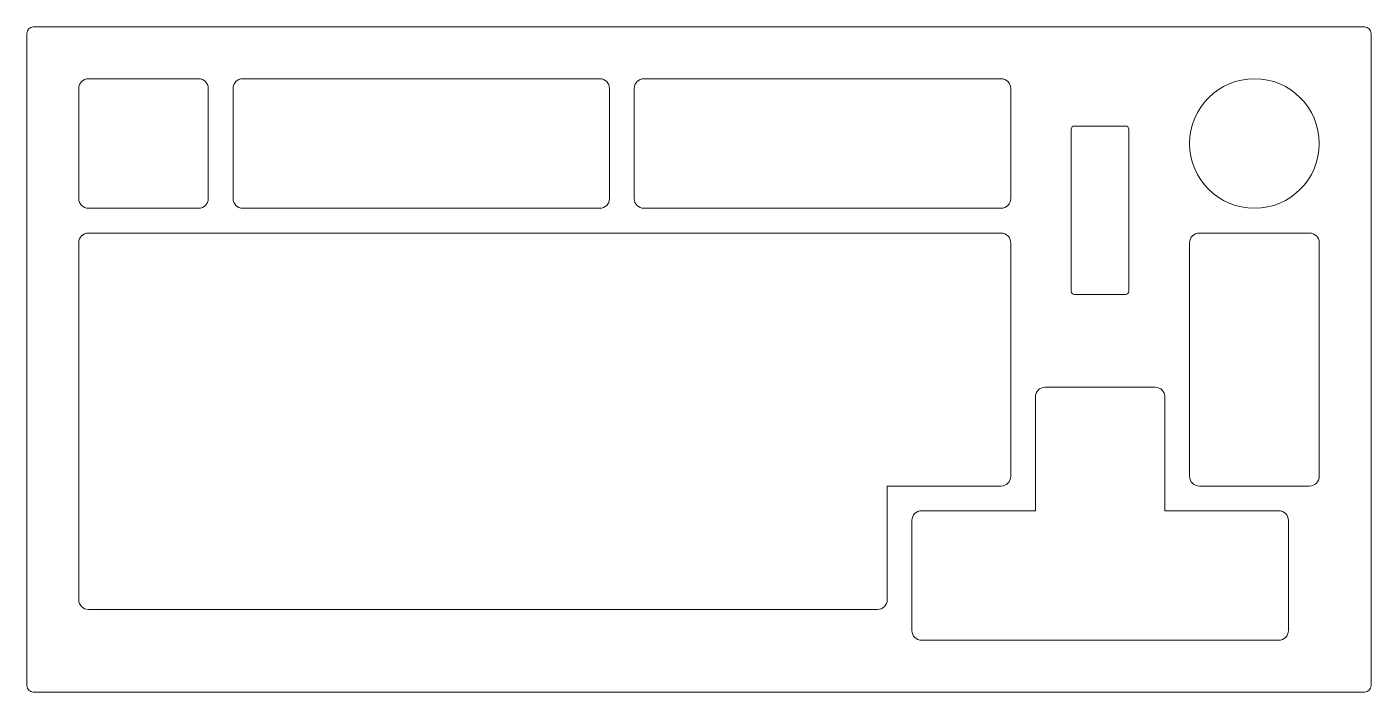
# Model space of a CAD drawing. Header units: millimetres. Extents: x -8 to 199, y -8 to 94.
import ezdxf

# ---------------------------------------------------------------- set-up
doc = ezdxf.new("R2010")
doc.units = ezdxf.units.MM
doc.header["$MEASUREMENT"] = 0
doc.layers.add('#1 Top', color=7, linetype='Continuous', lineweight=0)

msp = doc.modelspace()

# ---------------------------------------------------------------- linework, layer by layer
at = {"layer": '#1 Top', "color": 250, "lineweight": 18, "true_color": 0x231f20}
msp.add_circle((181.07, 76.3), 10, dxfattribs=at)
for points, knots in [([(-8.38, -7.38), (-8.38, -7.38), (-8.38, 93.3), (-8.38, 93.3), (-8.38, 93.85), (-7.93, 94.3), (-7.38, 94.3), (-7.38, 94.3), (198.07, 94.3), (198.07, 94.3), (198.63, 94.3), (199.07, 93.85), (199.07, 93.3), (199.07, 93.3), (199.07, -7.38), (199.07, -7.38), (199.07, -7.93), (198.63, -8.38), (198.07, -8.38), (198.07, -8.38), (-7.38, -8.38), (-7.38, -8.38), (-7.93, -8.38), (-8.38, -7.93), (-8.38, -7.38)], [0, 0, 0, 0, 1, 1, 1, 2, 2, 2, 3, 3, 3, 4, 4, 4, 5, 5, 5, 6, 6, 6, 7, 7, 7, 8, 8, 8, 8]), ([(-0.38, 67.8), (-0.38, 67.8), (-0.38, 84.8), (-0.38, 84.8), (-0.38, 85.62), (0.3, 86.3), (1.12, 86.3), (1.12, 86.3), (18.12, 86.3), (18.12, 86.3), (18.95, 86.3), (19.62, 85.62), (19.62, 84.8), (19.62, 84.8), (19.62, 67.8), (19.62, 67.8), (19.62, 66.97), (18.95, 66.3), (18.12, 66.3), (18.12, 66.3), (1.12, 66.3), (1.12, 66.3), (0.3, 66.3), (-0.38, 66.97), (-0.38, 67.8)], [0, 0, 0, 0, 1, 1, 1, 2, 2, 2, 3, 3, 3, 4, 4, 4, 5, 5, 5, 6, 6, 6, 7, 7, 7, 8, 8, 8, 8]), ([(23.44, 67.8), (23.44, 67.8), (23.44, 84.8), (23.44, 84.8), (23.44, 85.62), (24.11, 86.3), (24.94, 86.3), (24.94, 86.3), (80.04, 86.3), (80.04, 86.3), (80.87, 86.3), (81.54, 85.62), (81.54, 84.8), (81.54, 84.8), (81.54, 67.8), (81.54, 67.8), (81.54, 66.97), (80.87, 66.3), (80.04, 66.3), (80.04, 66.3), (24.94, 66.3), (24.94, 66.3), (24.11, 66.3), (23.44, 66.97), (23.44, 67.8)], [0, 0, 0, 0, 1, 1, 1, 2, 2, 2, 3, 3, 3, 4, 4, 4, 5, 5, 5, 6, 6, 6, 7, 7, 7, 8, 8, 8, 8]), ([(85.35, 67.8), (85.35, 67.8), (85.35, 84.8), (85.35, 84.8), (85.35, 85.62), (86.02, 86.3), (86.85, 86.3), (86.85, 86.3), (141.95, 86.3), (141.95, 86.3), (142.78, 86.3), (143.45, 85.62), (143.45, 84.8), (143.45, 84.8), (143.45, 67.8), (143.45, 67.8), (143.45, 66.97), (142.78, 66.3), (141.95, 66.3), (141.95, 66.3), (86.85, 66.3), (86.85, 66.3), (86.02, 66.3), (85.35, 66.97), (85.35, 67.8)], [0, 0, 0, 0, 1, 1, 1, 2, 2, 2, 3, 3, 3, 4, 4, 4, 5, 5, 5, 6, 6, 6, 7, 7, 7, 8, 8, 8, 8]), ([(161.19, 52.99), (161.19, 52.99), (153.31, 52.99), (153.31, 52.99), (153.04, 52.99), (152.81, 53.21), (152.81, 53.49), (152.81, 53.49), (152.81, 78.49), (152.81, 78.49), (152.81, 78.77), (153.04, 78.99), (153.31, 78.99), (153.31, 78.99), (161.19, 78.99), (161.19, 78.99), (161.47, 78.99), (161.69, 78.77), (161.69, 78.49), (161.69, 78.49), (161.69, 53.49), (161.69, 53.49), (161.69, 53.21), (161.47, 52.99), (161.19, 52.99)], [0, 0, 0, 0, 1, 1, 1, 2, 2, 2, 3, 3, 3, 4, 4, 4, 5, 5, 5, 6, 6, 6, 7, 7, 7, 8, 8, 8, 8]), ([(-0.38, 5.88), (-0.38, 5.88), (-0.38, 60.98), (-0.38, 60.98), (-0.38, 61.81), (0.3, 62.48), (1.12, 62.48), (1.12, 62.48), (141.95, 62.48), (141.95, 62.48), (142.78, 62.48), (143.45, 61.81), (143.45, 60.98), (143.45, 60.98), (143.45, 24.93), (143.45, 24.93), (143.45, 24.11), (142.78, 23.43), (141.95, 23.43), (141.95, 23.43), (124.4, 23.43), (124.4, 23.43), (124.4, 23.43), (124.4, 5.88), (124.4, 5.88), (124.4, 5.06), (123.73, 4.38), (122.9, 4.38), (122.9, 4.38), (1.12, 4.38), (1.12, 4.38), (0.3, 4.38), (-0.38, 5.06), (-0.38, 5.88)], [0, 0, 0, 0, 1, 1, 1, 2, 2, 2, 3, 3, 3, 4, 4, 4, 5, 5, 5, 6, 6, 6, 7, 7, 7, 8, 8, 8, 9, 9, 9, 10, 10, 10, 11, 11, 11, 11]), ([(171.07, 24.93), (171.07, 24.93), (171.07, 60.98), (171.07, 60.98), (171.07, 61.81), (171.75, 62.48), (172.57, 62.48), (172.57, 62.48), (189.57, 62.48), (189.57, 62.48), (190.4, 62.48), (191.07, 61.81), (191.07, 60.98), (191.07, 60.98), (191.07, 24.93), (191.07, 24.93), (191.07, 24.11), (190.4, 23.43), (189.57, 23.43), (189.57, 23.43), (172.57, 23.43), (172.57, 23.43), (171.75, 23.43), (171.07, 24.11), (171.07, 24.93)], [0, 0, 0, 0, 1, 1, 1, 2, 2, 2, 3, 3, 3, 4, 4, 4, 5, 5, 5, 6, 6, 6, 7, 7, 7, 8, 8, 8, 8]), ([(128.21, 1.12), (128.21, 1.12), (128.21, 18.12), (128.21, 18.12), (128.21, 18.95), (128.88, 19.62), (129.71, 19.62), (129.71, 19.62), (147.26, 19.62), (147.26, 19.62), (147.26, 19.62), (147.26, 37.17), (147.26, 37.17), (147.26, 38), (147.93, 38.67), (148.76, 38.67), (148.76, 38.67), (165.76, 38.67), (165.76, 38.67), (166.59, 38.67), (167.26, 38), (167.26, 37.17), (167.26, 37.17), (167.26, 19.62), (167.26, 19.62), (167.26, 19.62), (184.81, 19.62), (184.81, 19.62), (185.64, 19.62), (186.31, 18.95), (186.31, 18.12), (186.31, 18.12), (186.31, 1.12), (186.31, 1.12), (186.31, 0.29), (185.64, -0.38), (184.81, -0.38), (184.81, -0.38), (129.71, -0.38), (129.71, -0.38), (128.88, -0.38), (128.21, 0.29), (128.21, 1.12)], [0, 0, 0, 0, 1, 1, 1, 2, 2, 2, 3, 3, 3, 4, 4, 4, 5, 5, 5, 6, 6, 6, 7, 7, 7, 8, 8, 8, 9, 9, 9, 10, 10, 10, 11, 11, 11, 12, 12, 12, 13, 13, 13, 14, 14, 14, 14])]:
    msp.add_open_spline(points, degree=3, knots=knots, dxfattribs=at)

doc.saveas('drawing.dxf')
